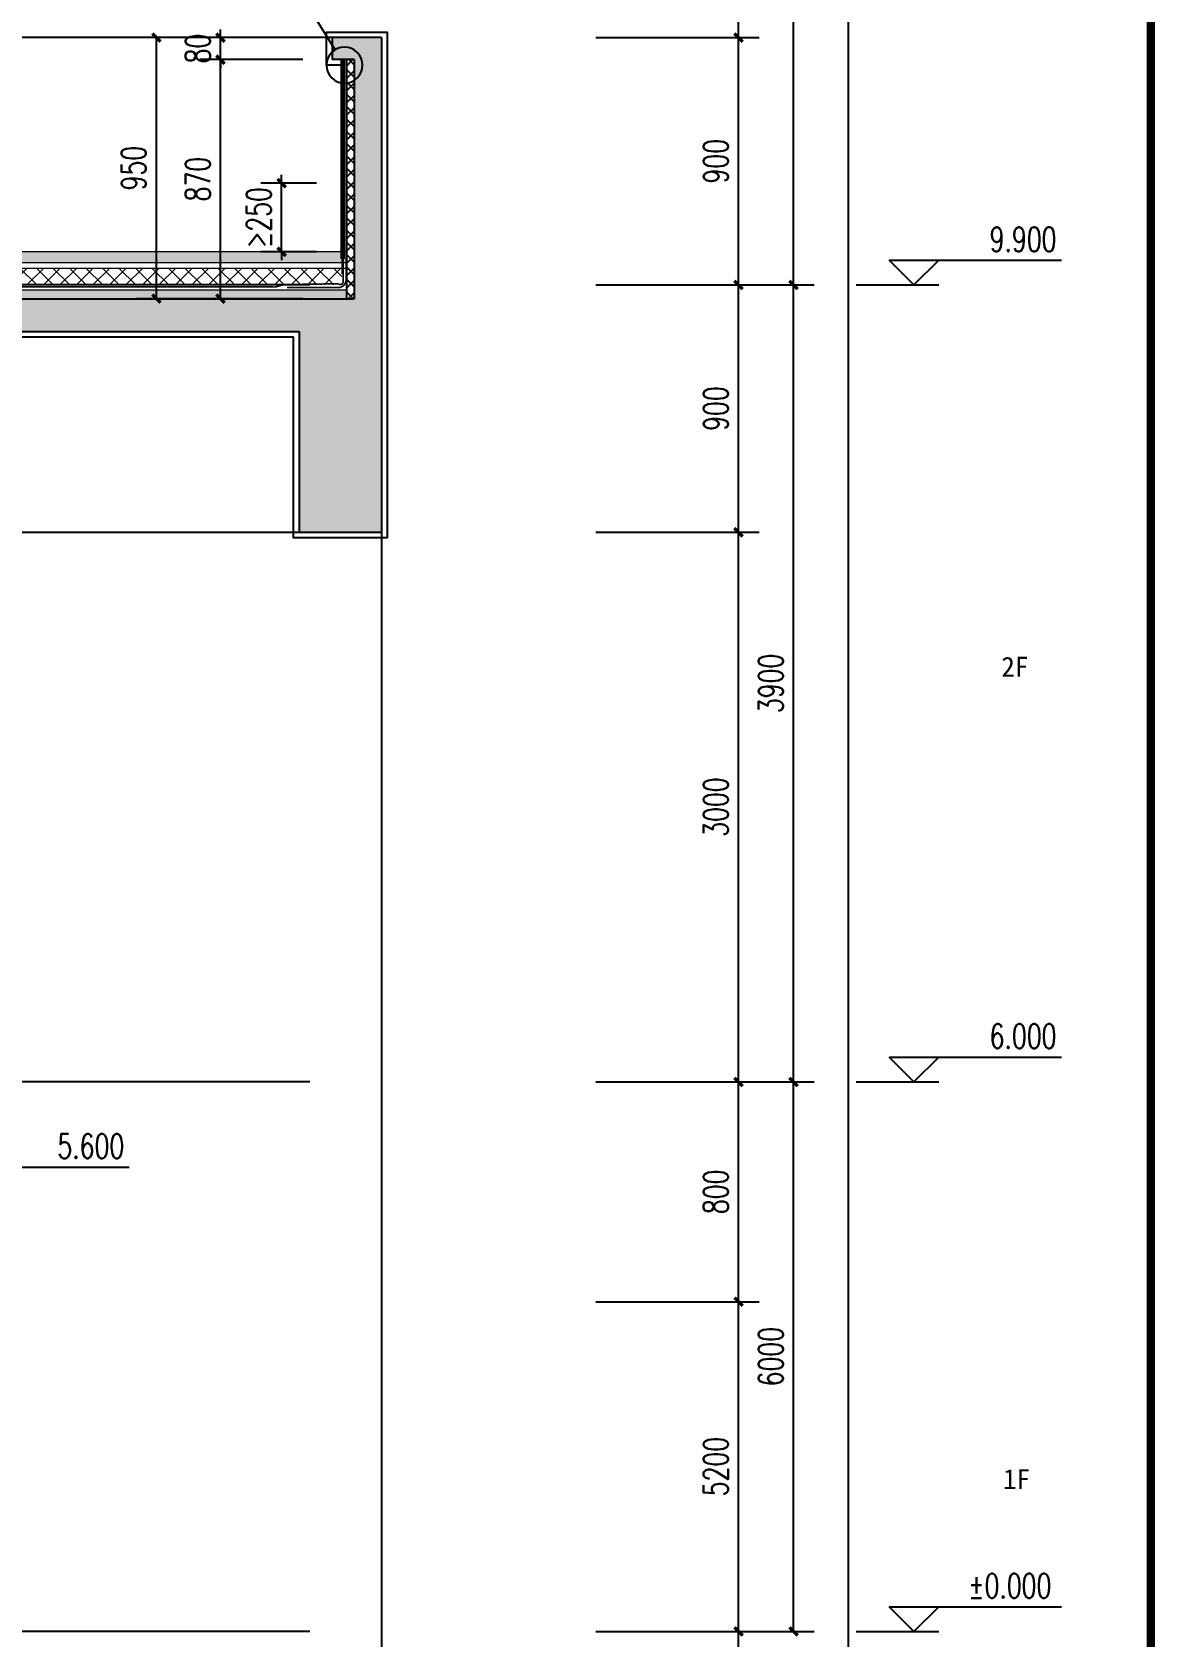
# Model space of a CAD drawing. Extents: x 1738711 to 2346805, y 1189731 to 2516152.
# Drawn here: x 1929105 to 1933188, y 1221875 to 1227714 of the extents above; entities that cross this region are included whole.
import ezdxf
from ezdxf.enums import TextEntityAlignment as Align

# ---------------------------------------------------------------- set-up
doc = ezdxf.new("R2010")
doc.units = 0
doc.header["$LTSCALE"] = 1000
doc.header["$MEASUREMENT"] = 0
doc.linetypes.add('S & C -P1$0$DASHED', pattern=[0.75, 0.5, -0.25])
for name, color, linetype in [('DIM_ELEV', 3, 'Continuous'), ('DIM_IDEN', 3, 'Continuous'), ('DOTE', 1, 'Continuous'), ('PUB_DIM', 3, 'Continuous'), ('PUB_HATCH', 8, 'Continuous'), ('PUB_TEXT', 7, 'Continuous'), ('TK', 4, 'Continuous'), ('WALL', 40, 'Continuous'), ('切线', 35, 'Continuous'), ('看线', 8, 'Continuous')]:
    doc.layers.add(name, color=color, linetype=linetype)
for name, color, linetype, lineweight in [('可见细线', 142, 'Continuous', 9), ('填充', 252, 'Continuous', 5), ('细线', 8, 'Continuous', 5)]:
    doc.layers.add(name, color=color, linetype=linetype, lineweight=lineweight)
doc.styles.add('_TCH_DIM', font='SIMPLEX', dxfattribs={"bigfont": 'GBCBIG'})
doc.styles.add('_TCH_DIM_T3', font='SIMPLEX', dxfattribs={"width": 0.705882, "bigfont": 'GBCBIG'})
doc.styles.add('STW', font='simhei_0.ttf')
doc.styles.add('宋体', font='SIMSUN.TTF', dxfattribs={"width": 0.75})
doc.dimstyles.new('_TCH_ARCH&&30', dxfattribs={"dimtxt": 89.25, "dimasz": 30, "dimexe": 75, "dimexo": 90, "dimgap": 37.875, "dimtad": 1, "dimdec": 0, "dimzin": 0, "dimdsep": 46, "dimtxsty": '_TCH_DIM_T3', "dimblk": 'ARCHTICK', "dimcen": 0.09, "dimclrt": 7, "dimazin": 2, "dimtfac": 1, "dimtdec": 0, "dimtix": 1, "dimtmove": 2, "dimatfit": 3, "dimfxl": 20, "dimtolj": 1, "dimtzin": 0, "dimarcsym": 0})

# ---------------------------------------------------------------- blocks, each defined once
blk = doc.blocks.new('hjashrtahreahe')
at = {"layer": 'TK', "color": 3, "const_width": 100}
blk.add_lwpolyline([(2500, 1000), (2500, 58400), (83100, 58400), (83100, 1000)], close=True, dxfattribs=at)
at = {"layer": 'TK', "style": '宋体', "width": 0.75}
for tag, height, p in [('项目负责人', 350, (6003, 57089)), ('专业负责人', 350, (6003, 56224)), ('设计人', 350, (6003, 55419)), ('版号1', 250, (77304, 22193)), ('时间1', 250, (82405, 22193)), ('版号2', 250, (77304, 21593)), ('时间2', 250, (82405, 21593)), ('版号3', 250, (77304, 20993)), ('时间3', 250, (82405, 20993)), ('建筑会签', 0.0001, (78978, 2403)), ('电气会签', 0.0001, (82128, 2403)), ('结构会签', 0.0001, (78978, 1803)), ('暖通会签', 0.0001, (82128, 1803)), ('给排水会签', 0.0001, (78978, 1250)), ('智能化会签', 0.0001, (82128, 1250))]:
    blk.add_attdef(tag, text='', height=height, dxfattribs=at).set_placement(p, align=Align.CENTER)
for tag, p in [('合作设计单位', (80816, 48986)), ('版号说明1', (79854, 22318)), ('版号说明2', (79854, 21718)), ('版号说明3', (79854, 21118)), ('浙江绿储科技有限公司', (80545, 16036)), ('百兆瓦级集中式熔盐储能关键', (80545, 14953)), ('设备研发及制造基地项目', (80545, 14603)), ('1#研发楼', (80545, 13636)), ('图名', (80545, 12436)), ('工程编号', (78978, 11461)), ('子项编号', (82128, 11461)), ('建筑', (78978, 10711)), ('图号', (82128, 10711)), ('施工图', (78978, 9961)), ('2023.03', (82128, 9961)), ('审定', (79353, 8461)), ('审核', (79353, 7711)), ('工程负责', (79353, 6961)), ('专业负责', (79353, 6211)), ('设计', (79353, 5461)), ('制图', (79353, 4711)), ('校对', (79353, 3961))]:
    blk.add_attdef(tag, text='', height=250, dxfattribs=at).set_placement(p, align=Align.MIDDLE_CENTER)
blk = doc.blocks.new('_ArchTick')
at = {"color": 0, "linetype": 'ByBlock', "const_width": 0.4}
blk.add_lwpolyline([(-0.5, -0.5), (0.5, 0.5)], dxfattribs=at)
blk = doc.blocks.new('*D434')
at = {"layer": 'Defpoints', "color": 0, "transparency": 16777216}
for p in [(1930012.2, 1227164.6), (1930229.7, 1227164.6), (1930229.7, 1226914.6)]:
    blk.add_point(p, dxfattribs=at)
at = {"layer": 'PUB_DIM', "color": 0, "lineweight": -2, "transparency": 16777216}
for p, q in [((1930139.7, 1227164.6), (1929937.2, 1227164.6)), ((1930012.2, 1227164.6), (1930012.2, 1227194.6)), ((1930012.2, 1226914.6), (1930012.2, 1227164.6)), ((1930139.7, 1226914.6), (1929937.2, 1226914.6)), ((1930012.2, 1226914.6), (1930012.2, 1226884.6))]:
    blk.add_line(p, q, dxfattribs=at)
at = {"layer": 'PUB_DIM', "color": 0, "lineweight": -2, "transparency": 16777216, "xscale": 30, "yscale": 30, "zscale": 30}
for p, rotation in [((1930012.2, 1227164.6), 270), ((1930012.2, 1226914.6), 90)]:
    blk.add_blockref('_ArchTick', p, dxfattribs=dict(at, rotation=rotation))
at = {"layer": 'PUB_DIM', "color": 7, "transparency": 16777216, "insert": (1929929.7, 1227039.6), "char_height": 89.25, "attachment_point": 5, "rotation": 90, "style": '_TCH_DIM_T3'}
blk.add_mtext('\\A1;≥250', dxfattribs=at)
blk = doc.blocks.new('*D435')
at = {"layer": 'Defpoints', "color": 0, "transparency": 16777216}
for p in [(1929557, 1227694.4), (1929879.2, 1227694.4), (1929879.2, 1226744.4)]:
    blk.add_point(p, dxfattribs=at)
at = {"layer": 'PUB_DIM', "color": 0, "lineweight": -2, "transparency": 16777216}
for p, q in [((1929789.2, 1227694.4), (1929482, 1227694.4)), ((1929557, 1226744.4), (1929557, 1227694.4)), ((1929789.2, 1226744.4), (1929482, 1226744.4))]:
    blk.add_line(p, q, dxfattribs=at)
at = {"layer": 'PUB_DIM', "color": 0, "lineweight": -2, "transparency": 16777216, "xscale": 30, "yscale": 30, "zscale": 30}
for p, rotation in [((1929557, 1227694.4), 90), ((1929557, 1226744.4), 270)]:
    blk.add_blockref('_ArchTick', p, dxfattribs=dict(at, rotation=rotation))
at = {"layer": 'PUB_DIM', "color": 7, "transparency": 16777216, "insert": (1929474.5, 1227219.4), "char_height": 89.25, "attachment_point": 5, "rotation": 90, "style": '_TCH_DIM_T3'}
blk.add_mtext('\\A1;950', dxfattribs=at)
blk = doc.blocks.new('*D436')
at = {"layer": 'Defpoints', "color": 0, "transparency": 16777216}
for p in [(1929790.2, 1227614.4), (1930179.7, 1227614.4), (1930179.7, 1226744.4)]:
    blk.add_point(p, dxfattribs=at)
at = {"layer": 'PUB_DIM', "color": 0, "lineweight": -2, "transparency": 16777216}
for p, q in [((1930089.7, 1227614.4), (1929715.2, 1227614.4)), ((1929790.2, 1226744.4), (1929790.2, 1227614.4)), ((1930089.7, 1226744.4), (1929715.2, 1226744.4))]:
    blk.add_line(p, q, dxfattribs=at)
at = {"layer": 'PUB_DIM', "color": 0, "lineweight": -2, "transparency": 16777216, "xscale": 30, "yscale": 30, "zscale": 30}
for p, rotation in [((1929790.2, 1227614.4), 90), ((1929790.2, 1226744.4), 270)]:
    blk.add_blockref('_ArchTick', p, dxfattribs=dict(at, rotation=rotation))
at = {"layer": 'PUB_DIM', "color": 7, "transparency": 16777216, "insert": (1929707.7, 1227179.4), "char_height": 89.25, "attachment_point": 5, "rotation": 90, "style": '_TCH_DIM_T3'}
blk.add_mtext('\\A1;870', dxfattribs=at)
blk = doc.blocks.new('*D437')
at = {"layer": 'Defpoints', "color": 0, "transparency": 16777216}
for p in [(1929790.2, 1227694.4), (1930179.7, 1227694.4), (1930179.7, 1227614.4)]:
    blk.add_point(p, dxfattribs=at)
at = {"layer": 'PUB_DIM', "color": 0, "lineweight": -2, "transparency": 16777216}
for p, q in [((1930089.7, 1227694.4), (1929715.2, 1227694.4)), ((1929790.2, 1227694.4), (1929790.2, 1227724.4)), ((1929790.2, 1227614.4), (1929790.2, 1227694.4)), ((1930089.7, 1227614.4), (1929715.2, 1227614.4)), ((1929790.2, 1227614.4), (1929790.2, 1227584.4))]:
    blk.add_line(p, q, dxfattribs=at)
at = {"layer": 'PUB_DIM', "color": 0, "lineweight": -2, "transparency": 16777216, "xscale": 30, "yscale": 30, "zscale": 30}
for p, rotation in [((1929790.2, 1227694.4), 270), ((1929790.2, 1227614.4), 90)]:
    blk.add_blockref('_ArchTick', p, dxfattribs=dict(at, rotation=rotation))
at = {"layer": 'PUB_DIM', "color": 7, "transparency": 16777216, "insert": (1929707.7, 1227654.4), "char_height": 89.25, "attachment_point": 5, "rotation": 90, "style": '_TCH_DIM_T3'}
blk.add_mtext('\\A1;80', dxfattribs=at)
blk = doc.blocks.new('*D1153')
at = {"layer": 'Defpoints', "color": 0, "transparency": 16777216}
for p in [(1931064.9, 1221894.4), (1931674, 1221894.4), (1931064.9, 1221594.4)]:
    blk.add_point(p, dxfattribs=at)
at = {"layer": 'PUB_DIM', "color": 0, "lineweight": -2, "transparency": 16777216}
for p, q in [((1931154.9, 1221894.4), (1931749, 1221894.4)), ((1931674, 1221594.4), (1931674, 1221894.4)), ((1931154.9, 1221594.4), (1931749, 1221594.4))]:
    blk.add_line(p, q, dxfattribs=at)
at = {"layer": 'PUB_DIM', "color": 0, "lineweight": -2, "transparency": 16777216, "xscale": 30, "yscale": 30, "zscale": 30}
for p, rotation in [((1931674, 1221894.4), 90), ((1931674, 1221594.4), 270)]:
    blk.add_blockref('_ArchTick', p, dxfattribs=dict(at, rotation=rotation))
at = {"layer": 'PUB_DIM', "color": 7, "transparency": 16777216, "insert": (1931591.5, 1221744.4), "char_height": 89.25, "attachment_point": 5, "rotation": 90, "style": '_TCH_DIM_T3'}
blk.add_mtext('\\A1;300', dxfattribs=at)
blk = doc.blocks.new('*D1154')
at = {"layer": 'Defpoints', "color": 0, "transparency": 16777216}
for p in [(1931064.9, 1223094.4), (1931674, 1223094.4), (1931064.9, 1221894.4)]:
    blk.add_point(p, dxfattribs=at)
at = {"layer": 'PUB_DIM', "color": 0, "lineweight": -2, "transparency": 16777216}
for p, q in [((1931154.9, 1223094.4), (1931749, 1223094.4)), ((1931674, 1221894.4), (1931674, 1223094.4)), ((1931154.9, 1221894.4), (1931749, 1221894.4))]:
    blk.add_line(p, q, dxfattribs=at)
at = {"layer": 'PUB_DIM', "color": 0, "lineweight": -2, "transparency": 16777216, "xscale": 30, "yscale": 30, "zscale": 30}
for p, rotation in [((1931674, 1223094.4), 90), ((1931674, 1221894.4), 270)]:
    blk.add_blockref('_ArchTick', p, dxfattribs=dict(at, rotation=rotation))
at = {"layer": 'PUB_DIM', "color": 7, "transparency": 16777216, "insert": (1931591.5, 1222494.4), "char_height": 89.25, "attachment_point": 5, "rotation": 90, "style": '_TCH_DIM_T3'}
blk.add_mtext('\\A1;5200', dxfattribs=at)
blk = doc.blocks.new('*D1155')
at = {"layer": 'Defpoints', "color": 0, "transparency": 16777216}
for p in [(1931064.9, 1223894.4), (1931674, 1223894.4), (1931064.9, 1223094.4)]:
    blk.add_point(p, dxfattribs=at)
at = {"layer": 'PUB_DIM', "color": 0, "lineweight": -2, "transparency": 16777216}
for p, q in [((1931154.9, 1223894.4), (1931749, 1223894.4)), ((1931674, 1223094.4), (1931674, 1223894.4)), ((1931154.9, 1223094.4), (1931749, 1223094.4))]:
    blk.add_line(p, q, dxfattribs=at)
at = {"layer": 'PUB_DIM', "color": 0, "lineweight": -2, "transparency": 16777216, "xscale": 30, "yscale": 30, "zscale": 30}
for p, rotation in [((1931674, 1223894.4), 90), ((1931674, 1223094.4), 270)]:
    blk.add_blockref('_ArchTick', p, dxfattribs=dict(at, rotation=rotation))
at = {"layer": 'PUB_DIM', "color": 7, "transparency": 16777216, "insert": (1931591.5, 1223494.4), "char_height": 89.25, "attachment_point": 5, "rotation": 90, "style": '_TCH_DIM_T3'}
blk.add_mtext('\\A1;800', dxfattribs=at)
blk = doc.blocks.new('*D1156')
at = {"layer": 'Defpoints', "color": 0, "transparency": 16777216}
for p in [(1931064.9, 1225894.4), (1931674, 1225894.4), (1931064.9, 1223894.4)]:
    blk.add_point(p, dxfattribs=at)
at = {"layer": 'PUB_DIM', "color": 0, "lineweight": -2, "transparency": 16777216}
for p, q in [((1931154.9, 1225894.4), (1931749, 1225894.4)), ((1931674, 1223894.4), (1931674, 1225894.4)), ((1931154.9, 1223894.4), (1931749, 1223894.4))]:
    blk.add_line(p, q, dxfattribs=at)
at = {"layer": 'PUB_DIM', "color": 0, "lineweight": -2, "transparency": 16777216, "xscale": 30, "yscale": 30, "zscale": 30}
for p, rotation in [((1931674, 1225894.4), 90), ((1931674, 1223894.4), 270)]:
    blk.add_blockref('_ArchTick', p, dxfattribs=dict(at, rotation=rotation))
at = {"layer": 'PUB_DIM', "color": 7, "transparency": 16777216, "insert": (1931591.5, 1224894.4), "char_height": 89.25, "attachment_point": 5, "rotation": 90, "style": '_TCH_DIM_T3'}
blk.add_mtext('\\A1;3000', dxfattribs=at)
blk = doc.blocks.new('*D1157')
at = {"layer": 'Defpoints', "color": 0, "transparency": 16777216}
for p in [(1931064.9, 1226794.4), (1931674, 1226794.4), (1931064.9, 1225894.4)]:
    blk.add_point(p, dxfattribs=at)
at = {"layer": 'PUB_DIM', "color": 0, "lineweight": -2, "transparency": 16777216}
for p, q in [((1931154.9, 1226794.4), (1931749, 1226794.4)), ((1931674, 1225894.4), (1931674, 1226794.4)), ((1931154.9, 1225894.4), (1931749, 1225894.4))]:
    blk.add_line(p, q, dxfattribs=at)
at = {"layer": 'PUB_DIM', "color": 0, "lineweight": -2, "transparency": 16777216, "xscale": 30, "yscale": 30, "zscale": 30}
for p, rotation in [((1931674, 1226794.4), 90), ((1931674, 1225894.4), 270)]:
    blk.add_blockref('_ArchTick', p, dxfattribs=dict(at, rotation=rotation))
at = {"layer": 'PUB_DIM', "color": 7, "transparency": 16777216, "insert": (1931591.5, 1226344.4), "char_height": 89.25, "attachment_point": 5, "rotation": 90, "style": '_TCH_DIM_T3'}
blk.add_mtext('\\A1;900', dxfattribs=at)
blk = doc.blocks.new('*D1158')
at = {"layer": 'Defpoints', "color": 0, "transparency": 16777216}
for p in [(1931064.9, 1227694.4), (1931674, 1227694.4), (1931064.9, 1226794.4)]:
    blk.add_point(p, dxfattribs=at)
at = {"layer": 'PUB_DIM', "color": 0, "lineweight": -2, "transparency": 16777216}
for p, q in [((1931154.9, 1227694.4), (1931749, 1227694.4)), ((1931674, 1226794.4), (1931674, 1227694.4)), ((1931154.9, 1226794.4), (1931749, 1226794.4))]:
    blk.add_line(p, q, dxfattribs=at)
at = {"layer": 'PUB_DIM', "color": 0, "lineweight": -2, "transparency": 16777216, "xscale": 30, "yscale": 30, "zscale": 30}
for p, rotation in [((1931674, 1227694.4), 90), ((1931674, 1226794.4), 270)]:
    blk.add_blockref('_ArchTick', p, dxfattribs=dict(at, rotation=rotation))
at = {"layer": 'PUB_DIM', "color": 7, "transparency": 16777216, "insert": (1931591.5, 1227244.4), "char_height": 89.25, "attachment_point": 5, "rotation": 90, "style": '_TCH_DIM_T3'}
blk.add_mtext('\\A1;900', dxfattribs=at)
blk = doc.blocks.new('*D1159')
at = {"layer": 'Defpoints', "color": 0, "transparency": 16777216}
for p in [(1931064.9, 1228894.4), (1931674, 1228894.4), (1931064.9, 1227694.4)]:
    blk.add_point(p, dxfattribs=at)
at = {"layer": 'PUB_DIM', "color": 0, "lineweight": -2, "transparency": 16777216}
for p, q in [((1931154.9, 1228894.4), (1931749, 1228894.4)), ((1931674, 1227694.4), (1931674, 1228894.4)), ((1931154.9, 1227694.4), (1931749, 1227694.4))]:
    blk.add_line(p, q, dxfattribs=at)
at = {"layer": 'PUB_DIM', "color": 0, "lineweight": -2, "transparency": 16777216, "xscale": 30, "yscale": 30, "zscale": 30}
for p, rotation in [((1931674, 1228894.4), 90), ((1931674, 1227694.4), 270)]:
    blk.add_blockref('_ArchTick', p, dxfattribs=dict(at, rotation=rotation))
at = {"layer": 'PUB_DIM', "color": 7, "transparency": 16777216, "insert": (1931591.5, 1228294.4), "char_height": 89.25, "attachment_point": 5, "rotation": 90, "style": '_TCH_DIM_T3'}
blk.add_mtext('\\A1;2200', dxfattribs=at)
blk = doc.blocks.new('*D1172')
at = {"layer": 'Defpoints', "color": 0, "transparency": 16777216}
for p in [(1931064.9, 1223894.4), (1931874, 1223894.4), (1931064.9, 1221894.4)]:
    blk.add_point(p, dxfattribs=at)
at = {"layer": 'PUB_DIM', "color": 0, "lineweight": -2, "transparency": 16777216}
for p, q in [((1931154.9, 1223894.4), (1931949, 1223894.4)), ((1931874, 1221894.4), (1931874, 1223894.4)), ((1931154.9, 1221894.4), (1931949, 1221894.4))]:
    blk.add_line(p, q, dxfattribs=at)
at = {"layer": 'PUB_DIM', "color": 0, "lineweight": -2, "transparency": 16777216, "xscale": 30, "yscale": 30, "zscale": 30}
for p, rotation in [((1931874, 1223894.4), 90), ((1931874, 1221894.4), 270)]:
    blk.add_blockref('_ArchTick', p, dxfattribs=dict(at, rotation=rotation))
at = {"layer": 'PUB_DIM', "color": 7, "transparency": 16777216, "insert": (1931791.5, 1222894.4), "char_height": 89.25, "attachment_point": 5, "rotation": 90, "style": '_TCH_DIM_T3'}
blk.add_mtext('\\A1;6000', dxfattribs=at)
blk = doc.blocks.new('*D1173')
at = {"layer": 'Defpoints', "color": 0, "transparency": 16777216}
for p in [(1931064.9, 1226794.4), (1931874, 1226794.4), (1931064.9, 1223894.4)]:
    blk.add_point(p, dxfattribs=at)
at = {"layer": 'PUB_DIM', "color": 0, "lineweight": -2, "transparency": 16777216}
for p, q in [((1931154.9, 1226794.4), (1931949, 1226794.4)), ((1931874, 1223894.4), (1931874, 1226794.4)), ((1931154.9, 1223894.4), (1931949, 1223894.4))]:
    blk.add_line(p, q, dxfattribs=at)
at = {"layer": 'PUB_DIM', "color": 0, "lineweight": -2, "transparency": 16777216, "xscale": 30, "yscale": 30, "zscale": 30}
for p, rotation in [((1931874, 1226794.4), 90), ((1931874, 1223894.4), 270)]:
    blk.add_blockref('_ArchTick', p, dxfattribs=dict(at, rotation=rotation))
at = {"layer": 'PUB_DIM', "color": 7, "transparency": 16777216, "insert": (1931791.5, 1225344.4), "char_height": 89.25, "attachment_point": 5, "rotation": 90, "style": '_TCH_DIM_T3'}
blk.add_mtext('\\A1;3900', dxfattribs=at)
blk = doc.blocks.new('*D1174')
at = {"layer": 'Defpoints', "color": 0, "transparency": 16777216}
for p in [(1931064.9, 1229694.4), (1931874, 1229694.4), (1931064.9, 1226794.4)]:
    blk.add_point(p, dxfattribs=at)
at = {"layer": 'PUB_DIM', "color": 0, "lineweight": -2, "transparency": 16777216}
for p, q in [((1931154.9, 1229694.4), (1931949, 1229694.4)), ((1931874, 1226794.4), (1931874, 1229694.4)), ((1931154.9, 1226794.4), (1931949, 1226794.4))]:
    blk.add_line(p, q, dxfattribs=at)
at = {"layer": 'PUB_DIM', "color": 0, "lineweight": -2, "transparency": 16777216, "xscale": 30, "yscale": 30, "zscale": 30}
for p, rotation in [((1931874, 1229694.4), 90), ((1931874, 1226794.4), 270)]:
    blk.add_blockref('_ArchTick', p, dxfattribs=dict(at, rotation=rotation))
at = {"layer": 'PUB_DIM', "color": 7, "transparency": 16777216, "insert": (1931791.5, 1228244.4), "char_height": 89.25, "attachment_point": 5, "rotation": 90, "style": '_TCH_DIM_T3'}
blk.add_mtext('\\A1;3900', dxfattribs=at)
blk = doc.blocks.new('*D1179')
at = {"layer": 'Defpoints', "color": 0, "transparency": 16777216}
for p in [(1931064.9, 1240394.4), (1932074, 1240394.4), (1931064.9, 1221594.4)]:
    blk.add_point(p, dxfattribs=at)
at = {"layer": 'PUB_DIM', "color": 0, "lineweight": -2, "transparency": 16777216}
for p, q in [((1931154.9, 1240394.4), (1932149, 1240394.4)), ((1932074, 1221594.4), (1932074, 1240394.4)), ((1931154.9, 1221594.4), (1932149, 1221594.4))]:
    blk.add_line(p, q, dxfattribs=at)
at = {"layer": 'PUB_DIM', "color": 0, "lineweight": -2, "transparency": 16777216, "xscale": 30, "yscale": 30, "zscale": 30}
for p, rotation in [((1932074, 1240394.4), 90), ((1932074, 1221594.4), 270)]:
    blk.add_blockref('_ArchTick', p, dxfattribs=dict(at, rotation=rotation))
at = {"layer": 'PUB_DIM', "color": 7, "transparency": 16777216, "insert": (1931991.5, 1230994.4), "char_height": 89.25, "attachment_point": 5, "rotation": 90, "style": '_TCH_DIM_T3'}
blk.add_mtext('\\A1;48300', dxfattribs=at)

msp = doc.modelspace()

# ---------------------------------------------------------------- hatches: boundary and pattern name
at = {"layer": 'PUB_HATCH'}
h = msp.add_hatch(dxfattribs=at)
h.set_pattern_fill('钢筋混凝土', color=256, scale=20, style=0)
h.set_pattern_definition([(45, (-293506.13, -151941.136), (-35.3553391, 35.3553391), []), (50, (-293506.13, -151941.14), (143.4520365, -12.550427), [15, -165]), (355, (-293506.13, -151941.14), (-27.750267, 150.438427), [12, -132]), (100.4514, (-293494.17, -151942.18), (115.701876, 137.8879084), [12.748038, -140.228422]), (46.1842, (-293506.13, -151901.14), (213.44821, -33.103803), [22.5, -247.5]), (96.6356, (-293488.34, -151903.9), (186.932541, 194.823574), [19.122058, -210.3426]), (351.1842, (-293506.13, -151901.14), (186.932389, 194.82372), [18, -198]), (21, (-293486.13, -151911.14), (119.3814104, -80.523778), [15, -165]), (326, (-293486.13, -151911.14), (48.663066, 145.030009), [12, -132]), (71.4514, (-293476.18, -151917.85), (168.044526, 64.506099), [12.748038, -140.228422]), (37.5, (-293506.13, -151941.136), (2.4319711, 66.5787708), [0, -130.4, 0, -134, 0, -132.5]), (7.5, (-293506.13, -151941.14), (52.6139075, 78.8823424), [0, -76.4, 0, -127.4, 0, -50.5]), (327.5, (-293550.73, -151941.136), (106.7644872, -4.5109743), [0, -50, 0, -156, 0, -207]), (317.5, (-293570.73, -151941.14), (116.637234, 20.0209965), [0, -65, 0, -103.6, 0, -147])])
h.paths.add_polyline_path([(1924541.5, 1226744.4), (1926475.9, 1226744.4), (1926475.9, 1227694.4), (1926975.9, 1227694.4), (1926975.9, 1227614.4), (1926715.9, 1227614.4), (1926675.9, 1227614.4), (1926675.9, 1226744.4), (1930275.9, 1226744.4), (1930275.9, 1227614.4), (1930195.9, 1227614.4), (1930195.9, 1227694.4), (1930375.9, 1227694.4), (1930375.9, 1225894.4), (1930075.9, 1225894.4), (1930075.9, 1226624.4), (1926675.9, 1226624.4), (1926675.9, 1226014.4), (1926875.9, 1226014.4), (1926875.9, 1225894.4), (1926375.9, 1225894.4), (1926375.9, 1226624.4), (1924541.5, 1226624.4)])
h = msp.add_hatch(dxfattribs=at)
h.set_pattern_fill('ANSI37', color=256, scale=20, style=0)
h.set_pattern_definition([(135, (1930174.51, 1228011.14), (22.45064, 22.45064), []), (45, (1930174.51, 1228011.14), (22.45064, -22.45064), [])])
h.paths.add_polyline_path([(1930275.9, 1226744.4), (1930249.7, 1226744.4), (1930246.8, 1227614.4), (1930275.9, 1227614.4)])
at = {"layer": '填充'}
h = msp.add_hatch(dxfattribs=at)
h.set_pattern_fill('混凝土', color=256, scale=10, style=0)
h.set_pattern_definition([(130, (10264387.12, 4404362.786), (-71.72601826, -6.2752135), [7.5, -82.5]), (185, (10264387.12, 4404362.79), (13.87513336, 75.2192134), [6, -66]), (79.5486, (10264381.14, 4404362.26), (-57.85093817, 68.9439542), [6.374019, -70.1142112]), (133.8158, (10264387.12, 4404382.79), (-106.7241049, -16.5519014), [11.25, -123.75]), (83.3644, (10264378.22, 4404381.41), (-93.4662706, 97.4117871), [9.5610288, -105.1713]), (188.8158, (10264387.12, 4404382.79), (-93.4661945, 97.4118601), [9, -99]), (159, (10264377.12, 4404377.786), (-59.6907052, -40.26188907), [7.5, -82.5]), (214, (10264377.12, 4404377.79), (-24.3315332, 72.5150045), [6, -66]), (108.5486, (10264372.144, 4404374.43), (-84.02226286, 32.25304967), [6.374019, -70.1142112]), (142.5, (10264387.118, 4404362.786), (-1.21598553, 33.28938538), [0, -65.2, 0, -67, 0, -66.25]), (172.5, (10264387.12, 4404362.786), (-26.30695374, 39.44117119), [0, -38.2, 0, -63.7, 0, -25.25]), (212.5, (10264409.418, 4404362.786), (-53.38224362, -2.25548717), [0, -25, 0, -78, 0, -103.5]), (222.5, (10264419.42, 4404362.786), (-58.31861693, 10.01049823), [0, -32.5, 0, -51.8, 0, -73.5])])
h.paths.add_polyline_path([(1926695.9, 1226874.7), (1926695.9, 1226914.7), (1930249.3, 1226914.7), (1930249.3, 1226874.7)])
h = msp.add_hatch(dxfattribs=at)
h.set_pattern_fill('多孔材料', color=256, scale=15, style=0)
h.set_pattern_definition([(45, (891132.98, 861322.27), (-30.0000305, 30.0000305), []), (135, (891132.98, 861322.27), (-30.0000305, -30.0000305), [])])
h.paths.add_polyline_path([(1930271.1, 1226795.3), (1930271.1, 1226815.3), (1930281.3, 1226815.4), (1930281.5, 1226795.4)])
h.paths.add_polyline_path([(1926695.9, 1226794.4), (1926695.9, 1226854.7), (1930232.5, 1226854.6), (1930229.7, 1226795.1)])
h = msp.add_hatch(dxfattribs=at)
h.set_pattern_fill('加气混凝土', color=256, scale=20, style=0)
h.set_pattern_definition([(180, (3922216.88, 2045594.64), (-120, 240), [0, -240]), (180, (3922357.28, 2045562.24), (-120, 240), [0, -240]), (180, (3922279.28, 2045559.84), (-120, 240), [0, -240]), (180, (3922194.08, 2045630.64), (-120, 240), [0, -240]), (180, (3922293.68, 2045547.84), (-120, 240), [0, -240]), (180, (3922170.08, 2045781.84), (-120, 240), [0, -240]), (180, (3922243.28, 2045762.64), (-120, 240), [0, -240]), (180, (3922204.88, 2045732.64), (-120, 240), [0, -240]), (180, (3922400.48, 2045727.84), (-120, 240), [0, -240]), (180, (3922282.88, 2045717.04), (-120, 240), [0, -240]), (180, (3922328.48, 2045655.84), (-120, 240), [0, -240]), (180, (3922326.08, 2045565.84), (-120, 240), [0, -240]), (180, (3922236.08, 2045556.24), (-120, 240), [0, -240]), (180, (3922170.08, 2045661.84), (-120, 240), [0, -240]), (180, (3922394.48, 2045624.64), (-120, 240), [0, -240]), (180, (3922374.08, 2045665.44), (-120, 240), [0, -240]), (180, (3922280.48, 2045648.64), (-120, 240), [0, -240]), (180, (3922314.08, 2045613.84), (-120, 240), [0, -240]), (180, (3922333.28, 2045693.04), (-120, 240), [0, -240]), (180, (3922303.28, 2045783.04), (-120, 240), [0, -240]), (180, (3922384.88, 2045574.24), (-120, 240), [0, -240]), (180, (3922252.88, 2045733.84), (-120, 240), [0, -240]), (180, (3922364.48, 2045737.44), (-120, 240), [0, -240]), (180, (3922383.68, 2045768.64), (-120, 240), [0, -240]), (49.398706, (3922184.819, 2045706.697), (599.99999337, 720.00000315), [10.536622, -4414.8444]), (161.5650512, (3922201.96, 2045711.27), (-599.9999978, 239.9999982), [10.842096, -1507.05116]), (90, (3922201.96, 2045700.98), (-120, 240), [10.285714, -469.71426]), (18.434949, (3922191.676, 2045697.554), (600.000003, 239.9999821), [10.842096, -1507.05116]), (126.8698977, (3922191.676, 2045697.554), (-120.0000002, 239.9999999), [11.428572, -1188.5714]), (45, (3922182.53, 2045575.27), (120.0000145, 239.9999838), [9.697464, -669.12504]), (135, (3922196.25, 2045575.27), (-119.9999992, 239.999999), [9.697464, -669.12504]), (45, (3922189.39, 2045568.41), (120.0000145, 239.9999838), [9.697464, -669.12504]), (135, (3922189.39, 2045568.41), (-119.9999992, 239.999999), [9.697464, -669.12504]), (63.434949, (3922297.96, 2045736.41), (2e-05, 479.999987), [12.77753, -255.5506]), (7e-15, (3922303.68, 2045747.84), (120, 240), [13.714286, -226.2857]), (116.565051, (3922323.1, 2045736.41), (-1e-06, 479.999998), [12.77753, -255.5506]), (63.434949, (3922317.4, 2045724.98), (2e-05, 479.999987), [12.77753, -255.5506]), (180, (3922317.4, 2045724.98), (-120, 240), [13.714286, -226.2857]), (116.565051, (3922303.68, 2045724.98), (-1e-06, 479.999998), [12.77753, -255.5506]), (72.897272, (3922207.676, 2045655.268), (359.999986237, 1200.000001936), [15.544538, -6513.161]), (36.027374, (3922212.247, 2045670.125), (2279.9999711, 1679.9999981), [15.544538, -3248.808]), (7e-15, (3922224.82, 2045679.27), (120, 240), [14.857142, -225.14284]), (143.9726267, (3922252.247, 2045670.125), (-2279.99998315, 1679.99998189), [15.544538, -3248.808]), (108.434949, (3922256.82, 2045656.41), (-360.00000185, 1199.99999793), [14.456126, -1503.43712]), (72.897272, (3922252.247, 2045641.554), (359.999986237, 1200.000001936), [15.544538, -6513.161]), (36.027374, (3922239.676, 2045632.411), (2279.9999711, 1679.9999981), [15.544538, -3248.808]), (180, (3922239.68, 2045632.4), (-120, 240), [14.857142, -225.14284]), (143.9726267, (3922224.819, 2045632.411), (-2279.99998315, 1679.99998189), [15.544538, -3248.808]), (108.434949, (3922212.247, 2045641.554), (-360.00000185, 1199.99999793), [14.456126, -1503.43712]), (29.744882, (3922205.39, 2045767.268), (360.00000085, 239.99999703), [9.214008, -1925.72784]), (90, (3922213.39, 2045762.7), (-120, 240), [9.142858, -470.8571]), (150.2551187, (3922213.39, 2045762.697), (-360.0000002, 239.99999888), [9.214008, -1925.72784]), (63.434949, (3922261.4, 2045596.98), (2e-05, 479.999987), [12.77753, -255.5506]), (11.309933, (3922267.104, 2045608.41), (1080.0000008, 239.99999398), [11.654902, -2435.8742]), (138.8140749, (3922287.676, 2045602.697), (-2999.999981823, 2639.999976915), [12.148738, -5090.3208]), (90, (3922287.68, 2045591.27), (-120, 240), [11.428572, -468.5714]), (41.185926, (3922278.533, 2045583.268), (2999.999946676, 2640.000016815), [12.148738, -5090.3208]), (163.3007558, (3922278.533, 2045583.268), (-3959.999970207, 1199.99998743), [11.93178, -4999.415]), (119.0546041, (3922267.104, 2045586.697), (-119.99999968, 239.99999788), [11.766434, -4930.1358]), (70.016894, (3922361.962, 2045697.554), (600.00000226, 1679.999995554), [13.3768, -5604.879]), (24.443955, (3922366.533, 2045710.125), (1560.000005946, 719.99998504), [13.809194, -5786.0526]), (155.5560453, (3922391.676, 2045710.125), (-1560.00000078, 719.999996537), [13.809194, -5786.0526]), (109.9831066, (3922396.247, 2045697.554), (-600.00000181, 1679.99999583), [13.3768, -5604.879]), (70.016894, (3922391.676, 2045684.982), (600.00000226, 1679.999995554), [13.3768, -5604.879]), (19.983107, (3922379.104, 2045680.41), (600.00000035, 239.99998907), [13.3768, -2795.751]), (160.0168935, (3922379.104, 2045680.41), (-599.9999967, 239.99999962), [13.3768, -2795.751]), (109.9831066, (3922366.533, 2045684.982), (-600.00000181, 1679.99999583), [13.3768, -5604.879]), (57.994617, (3922272.82, 2045675.84), (120.0000161, 239.99998775), [10.781693, -2253.3736]), (161.5650512, (3922288.82, 2045681.554), (-599.9999978, 239.9999982), [10.842096, -1507.05116]), (90, (3922288.82, 2045671.27), (-120, 240), [10.285714, -469.71426]), (18.434949, (3922278.533, 2045667.84), (600.000003, 239.9999821), [10.842096, -1507.05116]), (125.5376778, (3922278.533, 2045667.84), (-839.99999878, 1199.9999982), [9.831228, -4119.2846]), (63.434949, (3922342.53, 2045617.55), (2e-05, 479.999987), [12.77753, -255.5506]), (7e-15, (3922348.25, 2045628.98), (120, 240), [12.571428, -227.42856]), (120.9637566, (3922367.676, 2045617.554), (-120.0000004, 239.99999884), [13.32789, -2785.5288]), (59.036244, (3922360.819, 2045606.125), (120.0000164, 239.99998898), [13.32789, -2785.5288]), (180, (3922360.82, 2045606.13), (-120, 240), [12.571428, -227.42856]), (116.565051, (3922348.25, 2045606.13), (-1e-06, 479.999998), [12.77753, -255.5506])])
h.paths.add_polyline_path([(1926675.9, 1226744.4), (1926675.9, 1226775.2), (1930249.7, 1226775.2), (1930249.7, 1226744.4)])

# ---------------------------------------------------------------- linework, layer by layer
at = {"layer": 'DIM_ELEV'}
for p, q in [((1932311.9, 1226794.4), (1932221.9, 1226884.4)), ((1932221.9, 1226884.4), (1932848.3, 1226884.4)), ((1932311.9, 1226794.4), (1932401.9, 1226884.4)), ((1932101.9, 1226794.4), (1932401.9, 1226794.4)), ((1932311.9, 1223894.4), (1932221.9, 1223984.4)), ((1932221.9, 1223984.4), (1932848.3, 1223984.4)), ((1932311.9, 1223894.4), (1932401.9, 1223984.4)), ((1932101.9, 1223894.4), (1932401.9, 1223894.4)), ((1928831.6, 1223584.4), (1929458, 1223584.4)), ((1932311.9, 1221894.4), (1932221.9, 1221984.4)), ((1932221.9, 1221984.4), (1932848.3, 1221984.4)), ((1932311.9, 1221894.4), (1932401.9, 1221984.4)), ((1932101.9, 1221894.4), (1932401.9, 1221894.4))]:
    msp.add_line(p, q, dxfattribs=at)
at = {"layer": 'DIM_IDEN'}
msp.add_line((1930206.6, 1227650.1), (1930059.2, 1227888.7), dxfattribs=at)
msp.add_lwpolyline([(1930306.6, 1227594.4, 1), (1930175.6, 1227594.4, 1)], format="xyb", close=True, dxfattribs=at)
at = {"layer": 'DOTE'}
for p, q in [((1930115.1, 1226794.4), (1924120.6, 1226794.4)), ((1930115.1, 1223894.4), (1924120.6, 1223894.4)), ((1930115.1, 1221894.4), (1924120.6, 1221894.4))]:
    msp.add_line(p, q, dxfattribs=at)
at = {"layer": 'WALL'}
for p, q in [((1930375.9, 1227694.4), (1930195.9, 1227694.4)), ((1930195.9, 1227694.4), (1930195.9, 1227614.4)), ((1930375.9, 1227694.4), (1930375.9, 1225894.4)), ((1930275.9, 1227614.4), (1930195.9, 1227614.4)), ((1930275.9, 1227614.4), (1930275.9, 1226744.4)), ((1926675.9, 1226744.4), (1930275.9, 1226744.4)), ((1926675.9, 1226624.4), (1930075.9, 1226624.4)), ((1930075.9, 1226624.4), (1930075.9, 1225894.4)), ((1930075.9, 1225894.4), (1930375.9, 1225894.4))]:
    msp.add_line(p, q, dxfattribs=at)
at = {"layer": '切线'}
for p, q in [((1930229.7, 1226889.6), (1930229.7, 1227614.4)), ((1930249.7, 1226744.4), (1930249.7, 1227614.4))]:
    msp.add_line(p, q, dxfattribs=at)
msp.add_lwpolyline([(1930229.7, 1227594.4), (1930175.9, 1227594.4), (1930175.9, 1227714.4), (1930395.9, 1227714.4), (1930395.9, 1225874.4), (1930055.9, 1225874.4), (1930055.9, 1226604.4), (1926695.9, 1226604.4), (1926695.9, 1226034.4), (1926895.9, 1226034.4), (1926895.9, 1225874.4), (1926823.9, 1225874.4)], dxfattribs=at)
at = {"layer": '可见细线', "color": 6, "linetype": 'S & C -P1$0$DASHED', "ltscale": 0.5, "const_width": 6}
msp.add_lwpolyline([(1930236.1, 1227614.4), (1930236.1, 1226803.6, -0.599208), (1930219.6, 1226798.7), (1930020, 1226795.5), (1929990.4, 1226786.9), (1926936.8, 1226790.6)], format="xyb", dxfattribs=at)
at = {"layer": '可见细线', "color": 6, "linetype": 'S & C -P1$0$DASHED', "ltscale": 3, "const_width": 6}
msp.add_lwpolyline([(1930246.8, 1227614.4), (1930247, 1226813.5, -0.315273), (1930225.5, 1226785.3), (1930031.5, 1226785.4)], format="xyb", dxfattribs=at)
at = {"layer": '看线'}
for p, q in [((1930275.9, 1227694.4), (1926975.9, 1227694.4)), ((1926675.9, 1225894.4), (1930075.9, 1225894.4)), ((1930375.9, 1225894.4), (1930375.9, 1221734.4))]:
    msp.add_line(p, q, dxfattribs=at)
at = {"layer": '细线'}
for p, q in [((1930232.5, 1226835.1), (1930232.5, 1227614.4)), ((1930241.1, 1226889.6), (1930241.1, 1227614.4)), ((1930249.3, 1226914.7), (1926695.9, 1226914.7)), ((1930249.3, 1226874.7), (1926695.9, 1226874.7)), ((1930249.1, 1226854.7), (1926695.9, 1226854.7)), ((1930249.7, 1226775.2), (1926675.9, 1226775.2))]:
    msp.add_line(p, q, dxfattribs=at)

# ---------------------------------------------------------------- block references
at = {"xscale": 0.3, "yscale": 0.3, "zscale": 0.3, "rotation": 270}
msp.add_blockref('hjashrtahreahe', (1915653.1, 1243631.6), dxfattribs=at)

# ---------------------------------------------------------------- texts
at = {"style": 'STW'}
for s, p in [('2F', (1932629.8, 1225369.1)), ('1F', (1932635.8, 1222413))]:
    msp.add_text(s, height=72.1, dxfattribs=at).set_placement(p)
at = {"layer": 'PUB_TEXT', "color": 7, "style": '_TCH_DIM', "width": 0.705882}
for s, p in [('9.900', (1932587.3, 1226915.9)), ('6.000', (1932587.3, 1224015.9)), ('5.600', (1929197, 1223615.9)), ('%%P0.000', (1932509.3, 1222015.9))]:
    msp.add_text(s, height=89.25, dxfattribs=at).set_placement(p)

# ---------------------------------------------------------------- dimensions: what is measured, and where the dimension line sits
at = {"layer": 'PUB_DIM'}
for p1, p2, distance, text, picture, middle in [((1931064.9, 1221594.4), (1931064.9, 1240394.4), -1009.1, '48300', '*D1179', (1931991.5, 1230994.4)), ((1931064.9, 1226794.4), (1931064.9, 1229694.4), -809.1, '3900', '*D1174', (1931791.5, 1228244.4)), ((1931064.9, 1227694.4), (1931064.9, 1228894.4), -609.1, '2200', '*D1159', (1931591.5, 1228294.4)), ((1930229.7, 1226914.6), (1930229.7, 1227164.6), 217.5, '≥250', '*D434', (1929929.7, 1227039.6)), ((1931064.9, 1223894.4), (1931064.9, 1226794.4), -809.1, '3900', '*D1173', (1931791.5, 1225344.4)), ((1931064.9, 1223894.4), (1931064.9, 1225894.4), -609.1, '3000', '*D1156', (1931591.5, 1224894.4)), ((1931064.9, 1221894.4), (1931064.9, 1223894.4), -809.1, '6000', '*D1172', (1931791.5, 1222894.4)), ((1931064.9, 1221894.4), (1931064.9, 1223094.4), -609.1, '5200', '*D1154', (1931591.5, 1222494.4))]:
    dim = msp.add_aligned_dim(p1=p1, p2=p2, distance=distance, text=text, dimstyle='_TCH_ARCH&&30', dxfattribs=at)
    dim.commit()
    dim.dimension.update_dxf_attribs({"geometry": picture, "text_midpoint": middle})
for p1, p2, distance, picture, middle in [((1929879.2, 1226744.4), (1929879.2, 1227694.4), 322.2, '*D435', (1929474.5, 1227219.4)), ((1930179.7, 1227614.4), (1930179.7, 1227694.4), 389.5, '*D437', (1929707.7, 1227654.4)), ((1931064.9, 1226794.4), (1931064.9, 1227694.4), -609.1, '*D1158', (1931591.5, 1227244.4)), ((1930179.7, 1226744.4), (1930179.7, 1227614.4), 389.5, '*D436', (1929707.7, 1227179.4)), ((1931064.9, 1225894.4), (1931064.9, 1226794.4), -609.1, '*D1157', (1931591.5, 1226344.4)), ((1931064.9, 1223094.4), (1931064.9, 1223894.4), -609.1, '*D1155', (1931591.5, 1223494.4)), ((1931064.9, 1221594.4), (1931064.9, 1221894.4), -609.1, '*D1153', (1931591.5, 1221744.4))]:
    dim = msp.add_aligned_dim(p1=p1, p2=p2, distance=distance, dimstyle='_TCH_ARCH&&30', dxfattribs=at)
    dim.commit()
    dim.dimension.update_dxf_attribs({"geometry": picture, "text_midpoint": middle})

doc.saveas('drawing.dxf')
